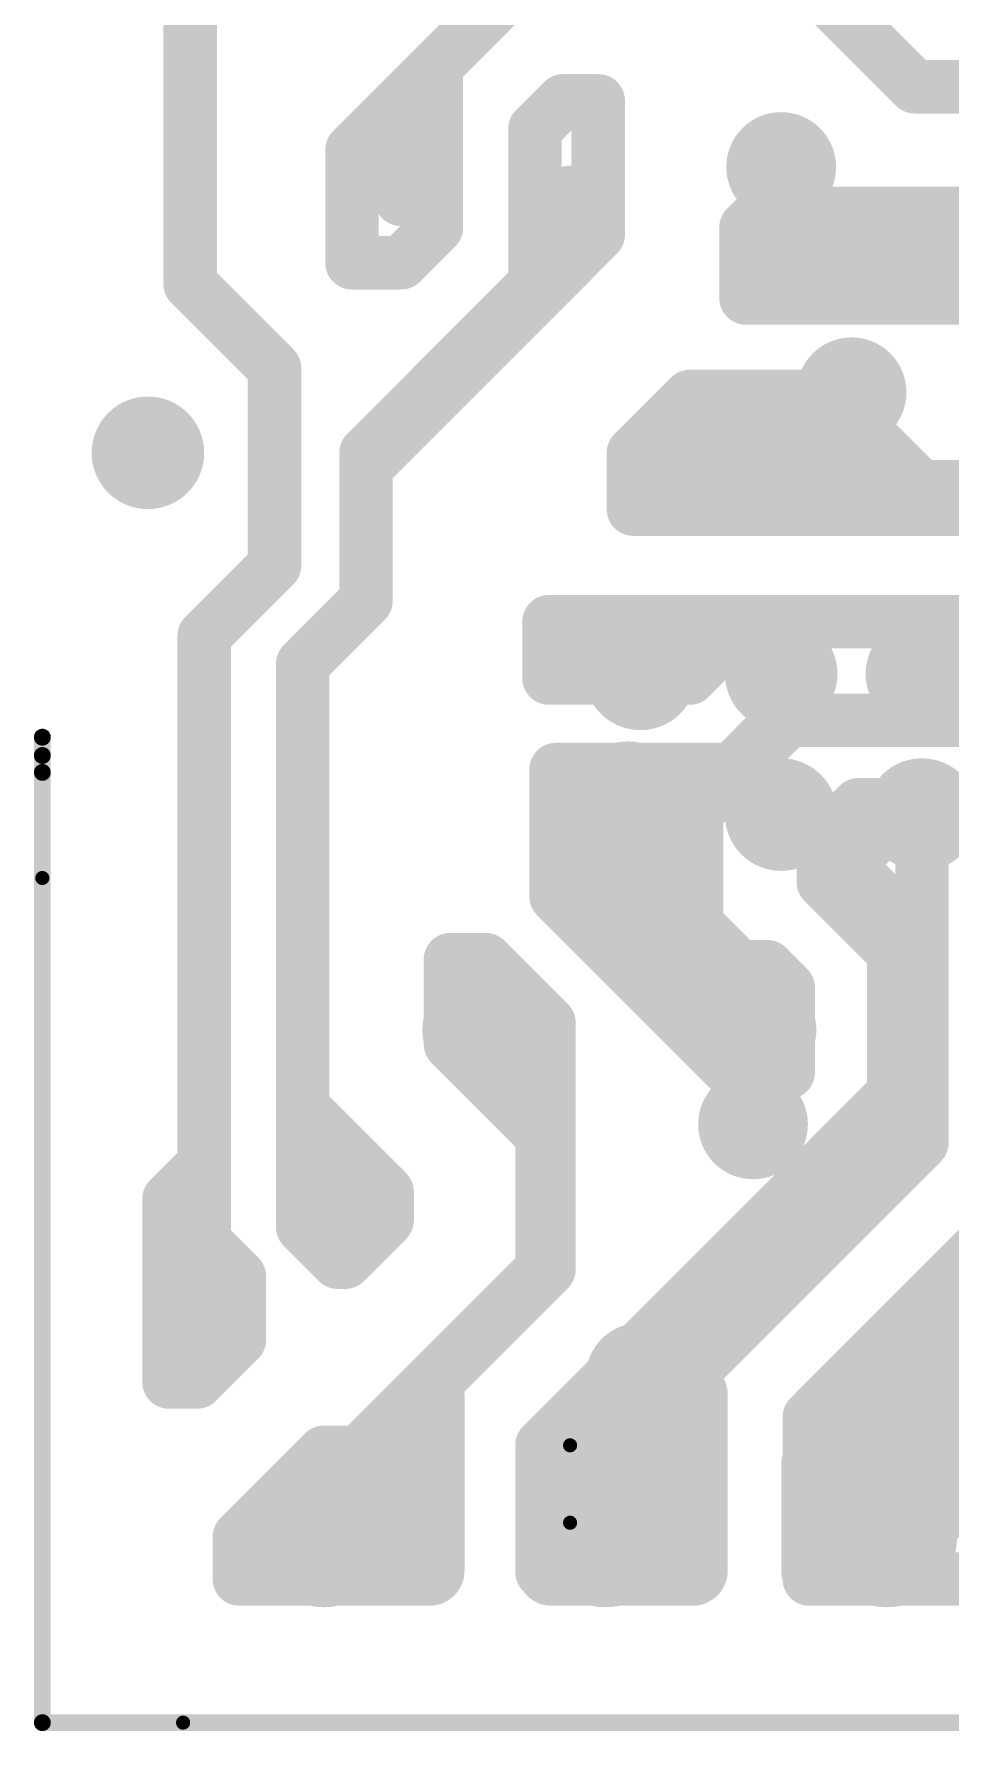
# Model space of a CAD drawing. Extents: x 13 to 23.9, y 0.2 to 11.6.
# Drawn here: x 13.04 to 13.691, y 3.804 to 5.01 of the extents above; entities that cross this region are included whole.
import ezdxf

# ---------------------------------------------------------------- set-up
doc = ezdxf.new("R2010")
doc.units = 0
doc.header["$MEASUREMENT"] = 0
doc.layers.add('BOARD', color=250, linetype='Continuous')
doc.layers.add('BOTTOM', color=250, linetype='Continuous')
doc.layers.get('0').off()

# ---------------------------------------------------------------- blocks, each defined once
blk = doc.blocks.new('UNIT_DISC')
at = {"linetype": 'Continuous', "const_width": 0.5}
blk.add_lwpolyline([(0.25, 0, 1), (-0.25, 0, 1)], format="xyb", close=True, dxfattribs=at)
blk = doc.blocks.new('SHAPE_EL_800_800_0_0_0_0')
at = {"xscale": 0.08, "yscale": 0.08, "zscale": 0.08}
blk.add_blockref('UNIT_DISC', (0, 0), dxfattribs=at)
blk = doc.blocks.new('P_EX80Y80D16A37')
at = {"layer": 'BOTTOM'}
blk.add_blockref('SHAPE_EL_800_800_0_0_0_0', (0, 0), dxfattribs=at)
blk = doc.blocks.new('P_EX80Y80D16A30')
at = {"layer": 'BOTTOM'}
blk.add_blockref('SHAPE_EL_800_800_0_0_0_0', (0, 0), dxfattribs=at)
blk = doc.blocks.new('J103')
for name, p in [('P_EX80Y80D16A30', (13.49, 9.312)), ('P_EX80Y80D16A37', (14.19, 9.312))]:
    blk.add_blockref(name, p)
blk = doc.blocks.new('SHAPE_EL_1000_1000_0_0_0_0')
at = {"xscale": 0.1, "yscale": 0.1, "zscale": 0.1}
blk.add_blockref('UNIT_DISC', (0, 0), dxfattribs=at)
blk = doc.blocks.new('P_EX100Y100D18A11')
at = {"layer": 'BOTTOM'}
blk.add_blockref('SHAPE_EL_1000_1000_0_0_0_0', (0, 0), dxfattribs=at)
blk = doc.blocks.new('P_EX100Y100D18A12')
at = {"layer": 'BOTTOM'}
blk.add_blockref('SHAPE_EL_1000_1000_0_0_0_0', (0, 0), dxfattribs=at)
blk = doc.blocks.new('P_EX100Y100D18A13')
at = {"layer": 'BOTTOM'}
blk.add_blockref('SHAPE_EL_1000_1000_0_0_0_0', (0, 0), dxfattribs=at)
blk = doc.blocks.new('P4')
for name, p in [('P_EX100Y100D18A13', (13.475, 9.087)), ('P_EX100Y100D18A12', (13.675, 9.087)), ('P_EX100Y100D18A11', (13.875, 9.087))]:
    blk.add_blockref(name, p)
blk = doc.blocks.new('P_EX80Y80D16A33')
at = {"layer": 'BOTTOM'}
blk.add_blockref('SHAPE_EL_800_800_0_0_0_0', (0, 0), dxfattribs=at)
blk = doc.blocks.new('P_EX80Y80D16A40')
at = {"layer": 'BOTTOM'}
blk.add_blockref('SHAPE_EL_800_800_0_0_0_0', (0, 0), dxfattribs=at)
blk = doc.blocks.new('R18C')
for name, p in [('P_EX80Y80D16A33', (13.835, 9.856)), ('P_EX80Y80D16A40', (14.235, 9.857))]:
    blk.add_blockref(name, p)
blk = doc.blocks.new('P_EX80Y80D16A39')
at = {"layer": 'BOTTOM'}
blk.add_blockref('SHAPE_EL_800_800_0_0_0_0', (0, 0), dxfattribs=at)
blk = doc.blocks.new('C11D')
for name, p in [('P_EX80Y80D16A40', (13.691, 9.712)), ('P_EX80Y80D16A39', (13.691, 9.612))]:
    blk.add_blockref(name, p)
blk = doc.blocks.new('P_EX80Y80D16A13')
at = {"layer": 'BOTTOM'}
blk.add_blockref('SHAPE_EL_800_800_0_0_0_0', (0, 0), dxfattribs=at)
blk = doc.blocks.new('E')
for name, p in [('P_EX80Y80D16A13', (13.585, 9.447)), ('P_EX80Y80D16A39', (13.785, 9.447))]:
    blk.add_blockref(name, p)
blk = doc.blocks.new('P_EX80Y80D16A3')
at = {"layer": 'BOTTOM'}
blk.add_blockref('SHAPE_EL_800_800_0_0_0_0', (0, 0), dxfattribs=at)
blk = doc.blocks.new('R19C')
for name, p in [('P_EX80Y80D16A33', (13.75, 9.858)), ('P_EX80Y80D16A3', (13.35, 9.857))]:
    blk.add_blockref(name, p)
blk = doc.blocks.new('SHAPE_OV_800_800_0_0_0_0')
at = {"linetype": 'Continuous', "const_width": 0.08}
blk.add_lwpolyline([(0, 0), (0, 0)], dxfattribs=at)
at = {"xscale": 0.08, "yscale": 0.08, "zscale": 0.08}
blk.add_blockref('UNIT_DISC', (0, 0), dxfattribs=at)
blk.add_blockref('UNIT_DISC', (0, 0), dxfattribs=at)
blk = doc.blocks.new('P_OX80Y80D17A')
at = {"layer": 'BOTTOM'}
blk.add_blockref('SHAPE_OV_800_800_0_0_0_0', (0, 0), dxfattribs=at)
blk = doc.blocks.new('CN1')
for p in [(13.7, 9.7), (13.8, 9.7), (13.9, 9.7), (14, 9.7), (14.1, 9.7), (13.7, 9.6), (13.8, 9.6), (13.9, 9.6), (14, 9.6), (14.1, 9.6)]:
    blk.add_blockref('P_OX80Y80D17A', p)
blk = doc.blocks.new('SHAPE_EL_780_780_0_0_0_0')
at = {"xscale": 0.078, "yscale": 0.078, "zscale": 0.078}
blk.add_blockref('UNIT_DISC', (0, 0), dxfattribs=at)
blk = doc.blocks.new('P_EX78Y78D16A')
at = {"layer": 'BOTTOM'}
blk.add_blockref('SHAPE_EL_780_780_0_0_0_0', (0, 0), dxfattribs=at)
blk = doc.blocks.new('J4')
for p in [(13.7, 9.2), (14.1, 9.2)]:
    blk.add_blockref('P_EX78Y78D16A', p)
blk = doc.blocks.new('J6')
for p in [(13.8, 10.06), (14.2, 10.06)]:
    blk.add_blockref('P_EX78Y78D16A', p)
blk = doc.blocks.new('J5')
for p in [(13.78, 9.38), (14.18, 9.38)]:
    blk.add_blockref('P_EX78Y78D16A', p)
blk = doc.blocks.new('R1')
for p in [(13.85, 9.9), (14.25, 9.9)]:
    blk.add_blockref('P_EX78Y78D16A', p)

msp = doc.modelspace()

# ---------------------------------------------------------------- linework, layer by layer
at = {"layer": 'BOARD', "linetype": 'Continuous'}
for points, const_width in [([(13.0457, 4.4851), (13.0457, 4.5101)], 0.012), ([(13.0457, 3.8101), (13.0457, 4.4971)], 0.012), ([(13.0457, 3.8101), (13.0457, 4.4101)], 0.01), ([(13.0457, 3.8101), (13.7457, 3.8101)], 0.012), ([(13.0457, 3.8101), (13.1457, 3.8101)], 0.01)]:
    msp.add_lwpolyline(points, dxfattribs=dict(at, const_width=const_width))
at = {"layer": 'BOTTOM', "linetype": 'Continuous'}
for points, const_width in [([(13.1507, 4.8921), (13.1507, 5.2721)], 0.038), ([(13.1507, 4.8321), (13.1507, 5.0571)], 0.038), ([(13.2657, 4.9271), (13.3707, 5.0321)], 0.038), ([(13.3007, 4.9621), (13.3707, 5.0321)], 0.038), ([(13.6057, 5.0321), (13.6657, 4.9721)], 0.038), ([(13.3257, 4.8721), (13.3257, 4.9771)], 0.038), ([(13.6657, 4.9721), (13.9057, 4.9721)], 0.038), ([(13.3007, 4.8921), (13.3007, 4.9621)], 0.038), ([(13.3957, 4.9421), (13.4157, 4.9621)], 0.038), ([(13.4157, 4.9621), (13.4407, 4.9621)], 0.038), ([(13.4407, 4.9021), (13.4407, 4.9621)], 0.038), ([(13.3957, 4.9371), (13.3957, 4.9421)], 0.038), ([(13.3957, 4.8321), (13.3957, 4.9371)], 0.038), ([(13.2657, 4.8471), (13.2657, 4.9271)], 0.038), ([(13.4407, 4.8671), (13.4407, 4.9321)], 0.038), ([(13.4207, 4.8571), (13.4207, 4.8971)], 0.038), ([(13.5457, 4.8721), (13.5557, 4.8821)], 0.038), ([(13.5557, 4.8821), (13.7907, 4.8821)], 0.038), ([(13.2757, 4.7021), (13.4407, 4.8671)], 0.038), ([(13.3007, 4.8471), (13.3257, 4.8721)], 0.038), ([(13.5457, 4.8221), (13.5457, 4.8721)], 0.038), ([(13.2757, 4.7121), (13.4207, 4.8571)], 0.038), ([(13.5607, 4.8521), (13.7807, 4.8521)], 0.038), ([(13.6707, 4.8561), (13.7707, 4.8561)], 0.05), ([(13.6707, 4.8561), (13.7707, 4.8561)], 0.05), ([(13.6707, 4.8561), (13.7707, 4.8561)], 0.038), ([(13.6707, 4.8561), (13.7707, 4.8561)], 0.038), ([(13.2657, 4.8471), (13.3007, 4.8471)], 0.038), ([(13.2957, 4.8471), (13.3007, 4.8471)], 0.038), ([(13.5767, 4.8451), (13.5927, 4.8291)], 0.038), ([(13.5767, 4.8451), (13.5927, 4.8291)], 0.038), ([(13.1507, 4.8321), (13.2107, 4.7721)], 0.038), ([(13.2757, 4.7121), (13.3957, 4.8321)], 0.038), ([(13.5927, 4.8291), (13.7887, 4.8291)], 0.038), ([(13.5927, 4.8291), (13.7887, 4.8291)], 0.038), ([(13.5457, 4.8221), (13.7907, 4.8221)], 0.038), ([(13.2107, 4.6321), (13.2107, 4.7721)], 0.038), ([(13.4657, 4.7121), (13.5057, 4.7521)], 0.038), ([(13.5057, 4.7521), (13.6057, 4.7521)], 0.038), ([(13.6057, 4.7521), (13.6707, 4.6871)], 0.038), ([(13.2757, 4.6071), (13.2757, 4.7121)], 0.038), ([(13.4657, 4.6721), (13.4657, 4.7121)], 0.038), ([(13.5157, 4.7171), (13.6207, 4.7171)], 0.038), ([(13.4907, 4.6971), (13.6307, 4.6971)], 0.038), ([(13.6387, 4.6881), (13.8007, 4.6881)], 0.038), ([(13.6387, 4.6881), (13.8007, 4.6881)], 0.038), ([(13.4657, 4.6721), (13.8357, 4.6721)], 0.038), ([(13.1607, 4.5821), (13.2107, 4.6321)], 0.038), ([(13.2307, 4.5621), (13.2757, 4.6071)], 0.038), ([(13.4057, 4.5921), (13.6057, 4.5921)], 0.038), ([(13.4057, 4.5521), (13.4057, 4.5921)], 0.038), ([(13.4607, 4.5671), (13.4857, 4.5921)], 0.038), ([(13.4857, 4.5921), (13.6107, 4.5921)], 0.038), ([(13.5057, 4.5521), (13.5407, 4.5871)], 0.038), ([(13.5407, 4.5921), (13.8757, 4.5921)], 0.038), ([(13.1607, 4.0621), (13.1607, 4.5821)], 0.038), ([(13.2307, 4.1821), (13.2307, 4.5621)], 0.038), ([(13.4107, 4.5721), (13.4957, 4.5721)], 0.038), ([(13.4057, 4.5521), (13.5057, 4.5521)], 0.038), ([(13.5157, 4.4621), (13.5757, 4.5221)], 0.038), ([(13.5407, 4.4921), (13.5707, 4.5221)], 0.038), ([(13.5707, 4.5221), (13.6307, 4.5221)], 0.038), ([(13.5757, 4.5221), (13.7307, 4.5221)], 0.038), ([(13.6107, 4.5221), (14.0257, 4.5221)], 0.038), ([(13.4107, 4.3971), (13.4107, 4.4871)], 0.038), ([(13.4107, 4.4871), (13.5357, 4.4871)], 0.038), ([(13.4657, 4.3921), (13.4657, 4.4671)], 0.038), ([(13.4257, 4.4171), (13.4657, 4.4571)], 0.038), ([(13.4657, 4.4621), (13.5157, 4.4621)], 0.038), ([(13.5107, 4.3521), (13.5107, 4.4621)], 0.038), ([(13.6007, 4.4371), (13.6257, 4.4621)], 0.038), ([(13.6257, 4.4621), (13.6707, 4.4621)], 0.038), ([(13.6707, 4.3021), (13.6707, 4.4621)], 0.038), ([(13.4957, 4.3921), (13.4957, 4.4521)], 0.038), ([(13.6207, 4.4221), (13.6407, 4.4421)], 0.038), ([(13.6007, 4.4071), (13.6007, 4.4371)], 0.038), ([(13.4707, 4.4211), (13.4707, 4.4221)], 0.038), ([(13.4707, 4.4211), (13.4707, 4.4221)], 0.038), ([(13.4707, 4.3521), (13.4707, 4.4211)], 0.038), ([(13.4707, 4.3521), (13.4707, 4.4211)], 0.038), ([(13.6207, 4.4171), (13.6207, 4.4221)], 0.038), ([(13.6707, 4.2421), (13.6707, 4.4271)], 0.038), ([(13.4257, 4.4121), (13.4257, 4.4171)], 0.038), ([(13.4257, 4.4121), (13.5557, 4.2821)], 0.038), ([(13.6007, 4.4071), (13.6507, 4.3571)], 0.038), ([(13.6207, 4.4171), (13.6557, 4.3821)], 0.038), ([(13.4107, 4.3971), (13.5357, 4.2721)], 0.038), ([(13.4657, 4.3921), (13.5557, 4.3021)], 0.038), ([(13.4957, 4.3921), (13.5407, 4.3471)], 0.038), ([(13.6557, 4.3021), (13.6557, 4.3821)], 0.038), ([(13.6507, 4.2571), (13.6507, 4.3571)], 0.038), ([(13.2307, 4.2471), (13.2307, 4.3471)], 0.038), ([(13.3357, 4.2921), (13.3357, 4.3521)], 0.038), ([(13.3357, 4.3521), (13.3607, 4.3521)], 0.038), ([(13.3607, 4.3521), (13.4057, 4.3071)], 0.038), ([(13.5407, 4.3471), (13.5607, 4.3471)], 0.038), ([(13.5607, 4.3471), (13.5757, 4.3321)], 0.038), ([(13.6707, 4.2221), (13.6707, 4.3521)], 0.038), ([(13.5757, 4.2721), (13.5757, 4.3321)], 0.038), ([(13.3357, 4.3021), (13.3357, 4.3171)], 0.038), ([(13.3357, 4.3021), (13.4007, 4.2371)], 0.038), ([(13.3607, 4.3021), (13.4007, 4.2621)], 0.038), ([(13.4057, 4.1321), (13.4057, 4.3071)], 0.038), ([(13.3357, 4.2921), (13.4007, 4.2271)], 0.038), ([(13.5557, 4.2821), (13.5607, 4.2821)], 0.038), ([(13.4007, 4.1321), (13.4007, 4.2621)], 0.038), ([(13.5357, 4.2721), (13.5757, 4.2721)], 0.038), ([(13.4007, 4.0071), (13.6507, 4.2571)], 0.038), ([(13.2307, 4.2471), (13.2907, 4.1871)], 0.038), ([(13.4557, 4.0271), (13.6707, 4.2421)], 0.038), ([(13.4007, 4.2221), (13.4007, 4.2271)], 0.038), ([(13.5057, 4.0571), (13.6707, 4.2221)], 0.038), ([(13.1357, 4.1821), (13.1607, 4.2071)], 0.038), ([(13.2307, 4.1621), (13.2307, 4.2071)], 0.038), ([(13.2607, 4.1621), (13.2607, 4.1921)], 0.038), ([(13.1357, 4.0871), (13.1357, 4.1821)], 0.038), ([(13.2307, 4.1821), (13.2607, 4.1521)], 0.038), ([(13.2907, 4.1671), (13.2907, 4.1871)], 0.038), ([(13.5907, 4.0271), (13.7507, 4.1871)], 0.038), ([(13.6557, 4.0671), (13.7657, 4.1771)], 0.038), ([(13.2607, 4.1371), (13.2907, 4.1671)], 0.038), ([(13.4007, 4.1321), (13.4007, 4.1721)], 0.038), ([(13.4557, 4.0171), (13.6057, 4.1671)], 0.038), ([(13.5907, 4.0221), (13.7357, 4.1671)], 0.038), ([(13.1507, 4.0871), (13.1507, 4.1571)], 0.038), ([(13.1607, 4.1521), (13.1857, 4.1271)], 0.038), ([(13.2307, 4.1621), (13.2557, 4.1371)], 0.038), ([(13.2557, 4.1371), (13.2607, 4.1371)], 0.038), ([(13.2557, 3.9871), (13.4007, 4.1321)], 0.038), ([(13.2707, 4.0021), (13.4007, 4.1321)], 0.038), ([(13.2857, 4.0121), (13.4057, 4.1321)], 0.038), ([(13.1857, 4.0821), (13.1857, 4.1271)], 0.038), ([(13.1357, 4.0521), (13.1357, 4.0921)], 0.038), ([(13.1557, 4.0521), (13.1857, 4.0821)], 0.038), ([(13.6857, 3.9571), (13.6857, 4.0721)], 0.038), ([(13.5057, 3.9821), (13.5057, 4.0571)], 0.038), ([(13.5107, 4.0021), (13.5107, 4.0671)], 0.038), ([(13.6557, 3.9371), (13.6557, 4.0671)], 0.038), ([(13.1357, 4.0521), (13.1557, 4.0521)], 0.038), ([(13.3207, 3.9681), (13.3207, 4.0431)], 0.05), ([(13.3207, 3.9681), (13.3207, 4.0431)], 0.05), ([(13.4707, 4.0191), (13.4707, 4.0441)], 0.05), ([(13.4707, 4.0191), (13.4707, 4.0441)], 0.05), ([(13.5077, 3.9181), (13.5077, 4.0431)], 0.05), ([(13.5077, 3.9181), (13.5077, 4.0431)], 0.05), ([(13.6357, 3.9621), (13.6357, 4.0471)], 0.038), ([(13.4457, 3.9561), (13.4457, 4.0311)], 0.05), ([(13.4457, 3.9561), (13.4457, 4.0311)], 0.05), ([(13.4557, 3.9471), (13.4557, 4.0271)], 0.038), ([(13.4707, 3.9181), (13.4707, 4.0191)], 0.05), ([(13.4707, 3.9181), (13.4707, 4.0191)], 0.05), ([(13.5957, 3.9931), (13.6207, 4.0181)], 0.05), ([(13.5957, 3.9931), (13.6207, 4.0181)], 0.05), ([(13.5907, 3.9721), (13.5907, 4.0271)], 0.038), ([(13.5907, 3.9871), (13.5907, 4.0271)], 0.038), ([(13.5907, 3.9871), (13.5907, 4.0221)], 0.038), ([(13.2857, 3.9471), (13.2857, 4.0121)], 0.038), ([(13.4557, 3.9471), (13.4557, 4.0171)], 0.038), ([(13.1857, 3.9421), (13.2457, 4.0021)], 0.038), ([(13.2457, 4.0021), (13.2707, 4.0021)], 0.038), ([(13.2557, 3.9521), (13.2557, 4.0021)], 0.038), ([(13.4007, 3.9621), (13.4007, 4.0071)], 0.038), ([(13.5957, 3.9311), (13.5957, 3.9931)], 0.05), ([(13.5957, 3.9311), (13.5957, 3.9931)], 0.05), ([(13.2557, 3.9421), (13.2557, 3.9871)], 0.038), ([(13.3207, 3.9181), (13.3207, 3.9811)], 0.05), ([(13.3207, 3.9181), (13.3207, 3.9811)], 0.05), ([(13.4207, 3.9521), (13.4207, 4.0071)], 0.01), ([(13.4007, 3.9171), (13.4007, 3.9821)], 0.038), ([(13.5957, 3.9181), (13.5957, 3.9561)], 0.05), ([(13.5957, 3.9181), (13.5957, 3.9561)], 0.05), ([(13.5907, 3.9121), (13.5907, 3.9521)], 0.038), ([(13.1857, 3.9121), (13.1857, 3.9421)], 0.038), ([(13.1957, 3.9181), (13.3207, 3.9181)], 0.05), ([(13.1957, 3.9181), (13.3207, 3.9181)], 0.05), ([(13.4077, 3.9181), (13.4707, 3.9181)], 0.05), ([(13.4077, 3.9181), (13.4707, 3.9181)], 0.05), ([(13.4707, 3.9181), (13.5077, 3.9181)], 0.05), ([(13.4707, 3.9181), (13.5077, 3.9181)], 0.05), ([(13.1857, 3.9121), (13.1907, 3.9121)], 0.038), ([(13.1907, 3.9121), (13.2207, 3.9121)], 0.038), ([(13.5907, 3.9121), (13.7107, 3.9121)], 0.038)]:
    msp.add_lwpolyline(points, dxfattribs=dict(at, const_width=const_width))

# ---------------------------------------------------------------- block references
for name in ['J6', 'R1', 'R19C', 'R18C', 'C11D', 'CN1', 'E', 'J5', 'J103', 'J4', 'P4']:
    msp.add_blockref(name, (-0.2293, -5.1449))
at = {"layer": 'BOARD'}
for p, xscale, yscale, zscale in [((13.0457, 4.5101), 0.01200000000000045, 0.01200000000000045, 0.012), ((13.0457, 4.4971), 0.01200000000000045, 0.01200000000000045, 0.012), ((13.0457, 4.4851), 0.01200000000000045, 0.01200000000000045, 0.012), ((13.0457, 4.4101), 0.009999999999999787, 0.009999999999999787, 0.01), ((13.0457, 3.8101), 0.01200000000000045, 0.01200000000000045, 0.012), ((13.0457, 3.8101), 0.01200000000000045, 0.01200000000000045, 0.012), ((13.0457, 3.8101), 0.009999999999999787, 0.009999999999999787, 0.01), ((13.0457, 3.8101), 0.009999999999999787, 0.009999999999999787, 0.01), ((13.1457, 3.8101), 0.009999999999999787, 0.009999999999999787, 0.01)]:
    msp.add_blockref('UNIT_DISC', p, dxfattribs=dict(at, xscale=xscale, yscale=yscale, zscale=zscale))
at = {"layer": 'BOTTOM'}
for p, xscale, yscale, zscale in [((13.3257, 4.9771), 0.03800000000000026, 0.03800000000000026, 0.038), ((13.6657, 4.9721), 0.03800000000000026, 0.03800000000000026, 0.038), ((13.6657, 4.9721), 0.03800000000000026, 0.03800000000000026, 0.038), ((13.3007, 4.9621), 0.03800000000000026, 0.03800000000000026, 0.038), ((13.3007, 4.9621), 0.03800000000000026, 0.03800000000000026, 0.038), ((13.4157, 4.9621), 0.03800000000000026, 0.03800000000000026, 0.038), ((13.4157, 4.9621), 0.03800000000000026, 0.03800000000000026, 0.038), ((13.4407, 4.9621), 0.03800000000000026, 0.03800000000000026, 0.038), ((13.4407, 4.9621), 0.03800000000000026, 0.03800000000000026, 0.038), ((13.3957, 4.9421), 0.03800000000000026, 0.03800000000000026, 0.038), ((13.3957, 4.9421), 0.03800000000000026, 0.03800000000000026, 0.038), ((13.3957, 4.9371), 0.03800000000000026, 0.03800000000000026, 0.038), ((13.3957, 4.9371), 0.03800000000000026, 0.03800000000000026, 0.038), ((13.2657, 4.9271), 0.03800000000000026, 0.03800000000000026, 0.038), ((13.2657, 4.9271), 0.03800000000000026, 0.03800000000000026, 0.038), ((13.4407, 4.9321), 0.03800000000000026, 0.03800000000000026, 0.038), ((13.4407, 4.9021), 0.03800000000000026, 0.03800000000000026, 0.038), ((13.1507, 4.8921), 0.03800000000000026, 0.03800000000000026, 0.038), ((13.3007, 4.8921), 0.03800000000000026, 0.03800000000000026, 0.038), ((13.4207, 4.8971), 0.03800000000000026, 0.03800000000000026, 0.038), ((13.5557, 4.8821), 0.03800000000000026, 0.03800000000000026, 0.038), ((13.5557, 4.8821), 0.03800000000000026, 0.03800000000000026, 0.038), ((13.3257, 4.8721), 0.03800000000000026, 0.03800000000000026, 0.038), ((13.3257, 4.8721), 0.03800000000000026, 0.03800000000000026, 0.038), ((13.4407, 4.8671), 0.03800000000000026, 0.03800000000000026, 0.038), ((13.4407, 4.8671), 0.03800000000000026, 0.03800000000000026, 0.038), ((13.5457, 4.8721), 0.03800000000000026, 0.03800000000000026, 0.038), ((13.5457, 4.8721), 0.03800000000000026, 0.03800000000000026, 0.038), ((13.4207, 4.8571), 0.03800000000000026, 0.03800000000000026, 0.038), ((13.4207, 4.8571), 0.03800000000000026, 0.03800000000000026, 0.038), ((13.5607, 4.8521), 0.03800000000000026, 0.03800000000000026, 0.038), ((13.6707, 4.8561), 0.05000000000000071, 0.05000000000000071, 0.05), ((13.6707, 4.8561), 0.05000000000000071, 0.05000000000000071, 0.05), ((13.6707, 4.8561), 0.03800000000000026, 0.03800000000000026, 0.038), ((13.6707, 4.8561), 0.03800000000000026, 0.03800000000000026, 0.038), ((13.2657, 4.8471), 0.03800000000000026, 0.03800000000000026, 0.038), ((13.2657, 4.8471), 0.03800000000000026, 0.03800000000000026, 0.038), ((13.2957, 4.8471), 0.03800000000000026, 0.03800000000000026, 0.038), ((13.3007, 4.8471), 0.03800000000000026, 0.03800000000000026, 0.038), ((13.3007, 4.8471), 0.03800000000000026, 0.03800000000000026, 0.038), ((13.3007, 4.8471), 0.03800000000000026, 0.03800000000000026, 0.038), ((13.5767, 4.8451), 0.03800000000000026, 0.03800000000000026, 0.038), ((13.5767, 4.8451), 0.03800000000000026, 0.03800000000000026, 0.038), ((13.1507, 4.8321), 0.03800000000000026, 0.03800000000000026, 0.038), ((13.1507, 4.8321), 0.03800000000000026, 0.03800000000000026, 0.038), ((13.3957, 4.8321), 0.03800000000000026, 0.03800000000000026, 0.038), ((13.3957, 4.8321), 0.03800000000000026, 0.03800000000000026, 0.038), ((13.5927, 4.8291), 0.03800000000000026, 0.03800000000000026, 0.038), ((13.5927, 4.8291), 0.03800000000000026, 0.03800000000000026, 0.038), ((13.5927, 4.8291), 0.03800000000000026, 0.03800000000000026, 0.038), ((13.5927, 4.8291), 0.03800000000000026, 0.03800000000000026, 0.038), ((13.5457, 4.8221), 0.03800000000000026, 0.03800000000000026, 0.038), ((13.5457, 4.8221), 0.03800000000000026, 0.03800000000000026, 0.038), ((13.2107, 4.7721), 0.03800000000000026, 0.03800000000000026, 0.038), ((13.2107, 4.7721), 0.03800000000000026, 0.03800000000000026, 0.038), ((13.5057, 4.7521), 0.03800000000000026, 0.03800000000000026, 0.038), ((13.5057, 4.7521), 0.03800000000000026, 0.03800000000000026, 0.038), ((13.6057, 4.7521), 0.03800000000000026, 0.03800000000000026, 0.038), ((13.6057, 4.7521), 0.03800000000000026, 0.03800000000000026, 0.038), ((13.2757, 4.7121), 0.03800000000000026, 0.03800000000000026, 0.038), ((13.2757, 4.7121), 0.03800000000000026, 0.03800000000000026, 0.038), ((13.2757, 4.7121), 0.03800000000000026, 0.03800000000000026, 0.038), ((13.4657, 4.7121), 0.03800000000000026, 0.03800000000000026, 0.038), ((13.4657, 4.7121), 0.03800000000000026, 0.03800000000000026, 0.038), ((13.5157, 4.7171), 0.03800000000000026, 0.03800000000000026, 0.038), ((13.6207, 4.7171), 0.03800000000000026, 0.03800000000000026, 0.038), ((13.2757, 4.7021), 0.03800000000000026, 0.03800000000000026, 0.038), ((13.4907, 4.6971), 0.03800000000000026, 0.03800000000000026, 0.038), ((13.6307, 4.6971), 0.03800000000000026, 0.03800000000000026, 0.038), ((13.6387, 4.6881), 0.03800000000000026, 0.03800000000000026, 0.038), ((13.6387, 4.6881), 0.03800000000000026, 0.03800000000000026, 0.038), ((13.6707, 4.6871), 0.03800000000000026, 0.03800000000000026, 0.038), ((13.4657, 4.6721), 0.03800000000000026, 0.03800000000000026, 0.038), ((13.4657, 4.6721), 0.03800000000000026, 0.03800000000000026, 0.038), ((13.2107, 4.6321), 0.03800000000000026, 0.03800000000000026, 0.038), ((13.2107, 4.6321), 0.03800000000000026, 0.03800000000000026, 0.038), ((13.2757, 4.6071), 0.03800000000000026, 0.03800000000000026, 0.038), ((13.2757, 4.6071), 0.03800000000000026, 0.03800000000000026, 0.038), ((13.4057, 4.5921), 0.03800000000000026, 0.03800000000000026, 0.038), ((13.4057, 4.5921), 0.03800000000000026, 0.03800000000000026, 0.038), ((13.4857, 4.5921), 0.03800000000000026, 0.03800000000000026, 0.038), ((13.4857, 4.5921), 0.03800000000000026, 0.03800000000000026, 0.038), ((13.5407, 4.5921), 0.03800000000000026, 0.03800000000000026, 0.038), ((13.5407, 4.5871), 0.03800000000000026, 0.03800000000000026, 0.038), ((13.6057, 4.5921), 0.03800000000000026, 0.03800000000000026, 0.038), ((13.6107, 4.5921), 0.03800000000000026, 0.03800000000000026, 0.038), ((13.1607, 4.5821), 0.03800000000000026, 0.03800000000000026, 0.038), ((13.1607, 4.5821), 0.03800000000000026, 0.03800000000000026, 0.038), ((13.2307, 4.5621), 0.03800000000000026, 0.03800000000000026, 0.038), ((13.2307, 4.5621), 0.03800000000000026, 0.03800000000000026, 0.038), ((13.4107, 4.5721), 0.03800000000000026, 0.03800000000000026, 0.038), ((13.4607, 4.5671), 0.03800000000000026, 0.03800000000000026, 0.038), ((13.4957, 4.5721), 0.03800000000000026, 0.03800000000000026, 0.038), ((13.4057, 4.5521), 0.03800000000000026, 0.03800000000000026, 0.038), ((13.4057, 4.5521), 0.03800000000000026, 0.03800000000000026, 0.038), ((13.5057, 4.5521), 0.03800000000000026, 0.03800000000000026, 0.038), ((13.5057, 4.5521), 0.03800000000000026, 0.03800000000000026, 0.038), ((13.5707, 4.5221), 0.03800000000000026, 0.03800000000000026, 0.038), ((13.5707, 4.5221), 0.03800000000000026, 0.03800000000000026, 0.038), ((13.5757, 4.5221), 0.03800000000000026, 0.03800000000000026, 0.038), ((13.5757, 4.5221), 0.03800000000000026, 0.03800000000000026, 0.038), ((13.6107, 4.5221), 0.03800000000000026, 0.03800000000000026, 0.038), ((13.6307, 4.5221), 0.03800000000000026, 0.03800000000000026, 0.038), ((13.5407, 4.4921), 0.03800000000000026, 0.03800000000000026, 0.038), ((13.4107, 4.4871), 0.03800000000000026, 0.03800000000000026, 0.038), ((13.4107, 4.4871), 0.03800000000000026, 0.03800000000000026, 0.038), ((13.5357, 4.4871), 0.03800000000000026, 0.03800000000000026, 0.038), ((13.4657, 4.4671), 0.03800000000000026, 0.03800000000000026, 0.038), ((13.4657, 4.4621), 0.03800000000000026, 0.03800000000000026, 0.038), ((13.4657, 4.4571), 0.03800000000000026, 0.03800000000000026, 0.038), ((13.5107, 4.4621), 0.03800000000000026, 0.03800000000000026, 0.038), ((13.5157, 4.4621), 0.03800000000000026, 0.03800000000000026, 0.038), ((13.5157, 4.4621), 0.03800000000000026, 0.03800000000000026, 0.038), ((13.6257, 4.4621), 0.03800000000000026, 0.03800000000000026, 0.038), ((13.6257, 4.4621), 0.03800000000000026, 0.03800000000000026, 0.038), ((13.6707, 4.4621), 0.03800000000000026, 0.03800000000000026, 0.038), ((13.6707, 4.4621), 0.03800000000000026, 0.03800000000000026, 0.038), ((13.4957, 4.4521), 0.03800000000000026, 0.03800000000000026, 0.038), ((13.6407, 4.4421), 0.03800000000000026, 0.03800000000000026, 0.038), ((13.6007, 4.4371), 0.03800000000000026, 0.03800000000000026, 0.038), ((13.6007, 4.4371), 0.03800000000000026, 0.03800000000000026, 0.038), ((13.4707, 4.4221), 0.03800000000000026, 0.03800000000000026, 0.038), ((13.4707, 4.4221), 0.03800000000000026, 0.03800000000000026, 0.038), ((13.4707, 4.4211), 0.03800000000000026, 0.03800000000000026, 0.038), ((13.4707, 4.4211), 0.03800000000000026, 0.03800000000000026, 0.038), ((13.4707, 4.4211), 0.03800000000000026, 0.03800000000000026, 0.038), ((13.4707, 4.4211), 0.03800000000000026, 0.03800000000000026, 0.038), ((13.6207, 4.4221), 0.03800000000000026, 0.03800000000000026, 0.038), ((13.6207, 4.4221), 0.03800000000000026, 0.03800000000000026, 0.038), ((13.6707, 4.4271), 0.03800000000000026, 0.03800000000000026, 0.038), ((13.4257, 4.4171), 0.03800000000000026, 0.03800000000000026, 0.038), ((13.4257, 4.4171), 0.03800000000000026, 0.03800000000000026, 0.038), ((13.4257, 4.4121), 0.03800000000000026, 0.03800000000000026, 0.038), ((13.4257, 4.4121), 0.03800000000000026, 0.03800000000000026, 0.038), ((13.6007, 4.4071), 0.03800000000000026, 0.03800000000000026, 0.038), ((13.6007, 4.4071), 0.03800000000000026, 0.03800000000000026, 0.038), ((13.6207, 4.4171), 0.03800000000000026, 0.03800000000000026, 0.038), ((13.6207, 4.4171), 0.03800000000000026, 0.03800000000000026, 0.038), ((13.4107, 4.3971), 0.03800000000000026, 0.03800000000000026, 0.038), ((13.4107, 4.3971), 0.03800000000000026, 0.03800000000000026, 0.038), ((13.4657, 4.3921), 0.03800000000000026, 0.03800000000000026, 0.038), ((13.4657, 4.3921), 0.03800000000000026, 0.03800000000000026, 0.038), ((13.4957, 4.3921), 0.03800000000000026, 0.03800000000000026, 0.038), ((13.4957, 4.3921), 0.03800000000000026, 0.03800000000000026, 0.038), ((13.6557, 4.3821), 0.03800000000000026, 0.03800000000000026, 0.038), ((13.6557, 4.3821), 0.03800000000000026, 0.03800000000000026, 0.038), ((13.6507, 4.3571), 0.03800000000000026, 0.03800000000000026, 0.038), ((13.6507, 4.3571), 0.03800000000000026, 0.03800000000000026, 0.038), ((13.2307, 4.3471), 0.03800000000000026, 0.03800000000000026, 0.038), ((13.3357, 4.3521), 0.03800000000000026, 0.03800000000000026, 0.038), ((13.3357, 4.3521), 0.03800000000000026, 0.03800000000000026, 0.038), ((13.3607, 4.3521), 0.03800000000000026, 0.03800000000000026, 0.038), ((13.3607, 4.3521), 0.03800000000000026, 0.03800000000000026, 0.038), ((13.4707, 4.3521), 0.03800000000000026, 0.03800000000000026, 0.038), ((13.4707, 4.3521), 0.03800000000000026, 0.03800000000000026, 0.038), ((13.5107, 4.3521), 0.03800000000000026, 0.03800000000000026, 0.038), ((13.5407, 4.3471), 0.03800000000000026, 0.03800000000000026, 0.038), ((13.5407, 4.3471), 0.03800000000000026, 0.03800000000000026, 0.038), ((13.5607, 4.3471), 0.03800000000000026, 0.03800000000000026, 0.038), ((13.5607, 4.3471), 0.03800000000000026, 0.03800000000000026, 0.038), ((13.6707, 4.3521), 0.03800000000000026, 0.03800000000000026, 0.038), ((13.5757, 4.3321), 0.03800000000000026, 0.03800000000000026, 0.038), ((13.5757, 4.3321), 0.03800000000000026, 0.03800000000000026, 0.038), ((13.3357, 4.3171), 0.03800000000000026, 0.03800000000000026, 0.038), ((13.3357, 4.3021), 0.03800000000000026, 0.03800000000000026, 0.038), ((13.3357, 4.3021), 0.03800000000000026, 0.03800000000000026, 0.038), ((13.3607, 4.3021), 0.03800000000000026, 0.03800000000000026, 0.038), ((13.4057, 4.3071), 0.03800000000000026, 0.03800000000000026, 0.038), ((13.4057, 4.3071), 0.03800000000000026, 0.03800000000000026, 0.038), ((13.5557, 4.3021), 0.03800000000000026, 0.03800000000000026, 0.038), ((13.6557, 4.3021), 0.03800000000000026, 0.03800000000000026, 0.038), ((13.6707, 4.3021), 0.03800000000000026, 0.03800000000000026, 0.038), ((13.3357, 4.2921), 0.03800000000000026, 0.03800000000000026, 0.038), ((13.3357, 4.2921), 0.03800000000000026, 0.03800000000000026, 0.038), ((13.5557, 4.2821), 0.03800000000000026, 0.03800000000000026, 0.038), ((13.5557, 4.2821), 0.03800000000000026, 0.03800000000000026, 0.038), ((13.5607, 4.2821), 0.03800000000000026, 0.03800000000000026, 0.038), ((13.4007, 4.2621), 0.03800000000000026, 0.03800000000000026, 0.038), ((13.4007, 4.2621), 0.03800000000000026, 0.03800000000000026, 0.038), ((13.5357, 4.2721), 0.03800000000000026, 0.03800000000000026, 0.038), ((13.5357, 4.2721), 0.03800000000000026, 0.03800000000000026, 0.038), ((13.5757, 4.2721), 0.03800000000000026, 0.03800000000000026, 0.038), ((13.5757, 4.2721), 0.03800000000000026, 0.03800000000000026, 0.038), ((13.6507, 4.2571), 0.03800000000000026, 0.03800000000000026, 0.038), ((13.6507, 4.2571), 0.03800000000000026, 0.03800000000000026, 0.038), ((13.2307, 4.2471), 0.03800000000000026, 0.03800000000000026, 0.038), ((13.2307, 4.2471), 0.03800000000000026, 0.03800000000000026, 0.038), ((13.4007, 4.2371), 0.03800000000000026, 0.03800000000000026, 0.038), ((13.6707, 4.2421), 0.03800000000000026, 0.03800000000000026, 0.038), ((13.6707, 4.2421), 0.03800000000000026, 0.03800000000000026, 0.038), ((13.4007, 4.2271), 0.03800000000000026, 0.03800000000000026, 0.038), ((13.4007, 4.2271), 0.03800000000000026, 0.03800000000000026, 0.038), ((13.4007, 4.2221), 0.03800000000000026, 0.03800000000000026, 0.038), ((13.6707, 4.2221), 0.03800000000000026, 0.03800000000000026, 0.038), ((13.6707, 4.2221), 0.03800000000000026, 0.03800000000000026, 0.038), ((13.1607, 4.2071), 0.03800000000000026, 0.03800000000000026, 0.038), ((13.2307, 4.2071), 0.03800000000000026, 0.03800000000000026, 0.038), ((13.2607, 4.1921), 0.03800000000000026, 0.03800000000000026, 0.038), ((13.1357, 4.1821), 0.03800000000000026, 0.03800000000000026, 0.038), ((13.1357, 4.1821), 0.03800000000000026, 0.03800000000000026, 0.038), ((13.2307, 4.1821), 0.03800000000000026, 0.03800000000000026, 0.038), ((13.2307, 4.1821), 0.03800000000000026, 0.03800000000000026, 0.038), ((13.2907, 4.1871), 0.03800000000000026, 0.03800000000000026, 0.038), ((13.2907, 4.1871), 0.03800000000000026, 0.03800000000000026, 0.038), ((13.2907, 4.1671), 0.03800000000000026, 0.03800000000000026, 0.038), ((13.2907, 4.1671), 0.03800000000000026, 0.03800000000000026, 0.038), ((13.4007, 4.1721), 0.03800000000000026, 0.03800000000000026, 0.038), ((13.6057, 4.1671), 0.03800000000000026, 0.03800000000000026, 0.038), ((13.1507, 4.1571), 0.03800000000000026, 0.03800000000000026, 0.038), ((13.1607, 4.1521), 0.03800000000000026, 0.03800000000000026, 0.038), ((13.2307, 4.1621), 0.03800000000000026, 0.03800000000000026, 0.038), ((13.2307, 4.1621), 0.03800000000000026, 0.03800000000000026, 0.038), ((13.2607, 4.1621), 0.03800000000000026, 0.03800000000000026, 0.038), ((13.2607, 4.1521), 0.03800000000000026, 0.03800000000000026, 0.038), ((13.2557, 4.1371), 0.03800000000000026, 0.03800000000000026, 0.038), ((13.2557, 4.1371), 0.03800000000000026, 0.03800000000000026, 0.038), ((13.2607, 4.1371), 0.03800000000000026, 0.03800000000000026, 0.038), ((13.2607, 4.1371), 0.03800000000000026, 0.03800000000000026, 0.038), ((13.4007, 4.1321), 0.03800000000000026, 0.03800000000000026, 0.038), ((13.4007, 4.1321), 0.03800000000000026, 0.03800000000000026, 0.038), ((13.4007, 4.1321), 0.03800000000000026, 0.03800000000000026, 0.038), ((13.4007, 4.1321), 0.03800000000000026, 0.03800000000000026, 0.038), ((13.4057, 4.1321), 0.03800000000000026, 0.03800000000000026, 0.038), ((13.4057, 4.1321), 0.03800000000000026, 0.03800000000000026, 0.038), ((13.1857, 4.1271), 0.03800000000000026, 0.03800000000000026, 0.038), ((13.1857, 4.1271), 0.03800000000000026, 0.03800000000000026, 0.038), ((13.1357, 4.0921), 0.03800000000000026, 0.03800000000000026, 0.038), ((13.1357, 4.0871), 0.03800000000000026, 0.03800000000000026, 0.038), ((13.1507, 4.0871), 0.03800000000000026, 0.03800000000000026, 0.038), ((13.1857, 4.0821), 0.03800000000000026, 0.03800000000000026, 0.038), ((13.1857, 4.0821), 0.03800000000000026, 0.03800000000000026, 0.038), ((13.6857, 4.0721), 0.03800000000000026, 0.03800000000000026, 0.038), ((13.1607, 4.0621), 0.03800000000000026, 0.03800000000000026, 0.038), ((13.5057, 4.0571), 0.03800000000000026, 0.03800000000000026, 0.038), ((13.5057, 4.0571), 0.03800000000000026, 0.03800000000000026, 0.038), ((13.5107, 4.0671), 0.03800000000000026, 0.03800000000000026, 0.038), ((13.6557, 4.0671), 0.03800000000000026, 0.03800000000000026, 0.038), ((13.6557, 4.0671), 0.03800000000000026, 0.03800000000000026, 0.038), ((13.1357, 4.0521), 0.03800000000000026, 0.03800000000000026, 0.038), ((13.1357, 4.0521), 0.03800000000000026, 0.03800000000000026, 0.038), ((13.1557, 4.0521), 0.03800000000000026, 0.03800000000000026, 0.038), ((13.1557, 4.0521), 0.03800000000000026, 0.03800000000000026, 0.038), ((13.3207, 4.0431), 0.05000000000000071, 0.05000000000000071, 0.05), ((13.3207, 4.0431), 0.05000000000000071, 0.05000000000000071, 0.05), ((13.4707, 4.0441), 0.05000000000000071, 0.05000000000000071, 0.05), ((13.4707, 4.0441), 0.05000000000000071, 0.05000000000000071, 0.05), ((13.5077, 4.0431), 0.05000000000000071, 0.05000000000000071, 0.05), ((13.5077, 4.0431), 0.05000000000000071, 0.05000000000000071, 0.05), ((13.6357, 4.0471), 0.03800000000000026, 0.03800000000000026, 0.038), ((13.4457, 4.0311), 0.05000000000000071, 0.05000000000000071, 0.05), ((13.4457, 4.0311), 0.05000000000000071, 0.05000000000000071, 0.05), ((13.4557, 4.0271), 0.03800000000000026, 0.03800000000000026, 0.038), ((13.4557, 4.0271), 0.03800000000000026, 0.03800000000000026, 0.038), ((13.4707, 4.0191), 0.05000000000000071, 0.05000000000000071, 0.05), ((13.4707, 4.0191), 0.05000000000000071, 0.05000000000000071, 0.05), ((13.4707, 4.0191), 0.05000000000000071, 0.05000000000000071, 0.05), ((13.4707, 4.0191), 0.05000000000000071, 0.05000000000000071, 0.05), ((13.5907, 4.0271), 0.03800000000000026, 0.03800000000000026, 0.038), ((13.5907, 4.0271), 0.03800000000000026, 0.03800000000000026, 0.038), ((13.5907, 4.0271), 0.03800000000000026, 0.03800000000000026, 0.038), ((13.5907, 4.0221), 0.03800000000000026, 0.03800000000000026, 0.038), ((13.5907, 4.0221), 0.03800000000000026, 0.03800000000000026, 0.038), ((13.6207, 4.0181), 0.05000000000000071, 0.05000000000000071, 0.05), ((13.6207, 4.0181), 0.05000000000000071, 0.05000000000000071, 0.05), ((13.2857, 4.0121), 0.03800000000000026, 0.03800000000000026, 0.038), ((13.2857, 4.0121), 0.03800000000000026, 0.03800000000000026, 0.038), ((13.4557, 4.0171), 0.03800000000000026, 0.03800000000000026, 0.038), ((13.4557, 4.0171), 0.03800000000000026, 0.03800000000000026, 0.038), ((13.2457, 4.0021), 0.03800000000000026, 0.03800000000000026, 0.038), ((13.2457, 4.0021), 0.03800000000000026, 0.03800000000000026, 0.038), ((13.2557, 4.0021), 0.03800000000000026, 0.03800000000000026, 0.038), ((13.2707, 4.0021), 0.03800000000000026, 0.03800000000000026, 0.038), ((13.2707, 4.0021), 0.03800000000000026, 0.03800000000000026, 0.038), ((13.4007, 4.0071), 0.03800000000000026, 0.03800000000000026, 0.038), ((13.4007, 4.0071), 0.03800000000000026, 0.03800000000000026, 0.038), ((13.5107, 4.0021), 0.03800000000000026, 0.03800000000000026, 0.038), ((13.5957, 3.9931), 0.05000000000000071, 0.05000000000000071, 0.05), ((13.5957, 3.9931), 0.05000000000000071, 0.05000000000000071, 0.05), ((13.5957, 3.9931), 0.05000000000000071, 0.05000000000000071, 0.05), ((13.5957, 3.9931), 0.05000000000000071, 0.05000000000000071, 0.05), ((13.2557, 3.9871), 0.03800000000000026, 0.03800000000000026, 0.038), ((13.2557, 3.9871), 0.03800000000000026, 0.03800000000000026, 0.038), ((13.3207, 3.9811), 0.05000000000000071, 0.05000000000000071, 0.05), ((13.3207, 3.9811), 0.05000000000000071, 0.05000000000000071, 0.05), ((13.4207, 4.0071), 0.009999999999999787, 0.009999999999999787, 0.01), ((13.5907, 3.9871), 0.03800000000000026, 0.03800000000000026, 0.038), ((13.5907, 3.9871), 0.03800000000000026, 0.03800000000000026, 0.038), ((13.3207, 3.9681), 0.05000000000000071, 0.05000000000000071, 0.05), ((13.3207, 3.9681), 0.05000000000000071, 0.05000000000000071, 0.05), ((13.4007, 3.9821), 0.03800000000000026, 0.03800000000000026, 0.038), ((13.5057, 3.9821), 0.03800000000000026, 0.03800000000000026, 0.038), ((13.5907, 3.9721), 0.03800000000000026, 0.03800000000000026, 0.038), ((13.4007, 3.9621), 0.03800000000000026, 0.03800000000000026, 0.038), ((13.4457, 3.9561), 0.05000000000000071, 0.05000000000000071, 0.05), ((13.4457, 3.9561), 0.05000000000000071, 0.05000000000000071, 0.05), ((13.5957, 3.9561), 0.05000000000000071, 0.05000000000000071, 0.05), ((13.5957, 3.9561), 0.05000000000000071, 0.05000000000000071, 0.05), ((13.6357, 3.9621), 0.03800000000000026, 0.03800000000000026, 0.038), ((13.2557, 3.9521), 0.03800000000000026, 0.03800000000000026, 0.038), ((13.2857, 3.9471), 0.03800000000000026, 0.03800000000000026, 0.038), ((13.4557, 3.9471), 0.03800000000000026, 0.03800000000000026, 0.038), ((13.4557, 3.9471), 0.03800000000000026, 0.03800000000000026, 0.038), ((13.5907, 3.9521), 0.03800000000000026, 0.03800000000000026, 0.038), ((13.6857, 3.9571), 0.03800000000000026, 0.03800000000000026, 0.038), ((13.1857, 3.9421), 0.03800000000000026, 0.03800000000000026, 0.038), ((13.1857, 3.9421), 0.03800000000000026, 0.03800000000000026, 0.038), ((13.2557, 3.9421), 0.03800000000000026, 0.03800000000000026, 0.038), ((13.4207, 3.9521), 0.009999999999999787, 0.009999999999999787, 0.01), ((13.5957, 3.9311), 0.05000000000000071, 0.05000000000000071, 0.05), ((13.5957, 3.9311), 0.05000000000000071, 0.05000000000000071, 0.05), ((13.6557, 3.9371), 0.03800000000000026, 0.03800000000000026, 0.038), ((13.1957, 3.9181), 0.05000000000000071, 0.05000000000000071, 0.05), ((13.1957, 3.9181), 0.05000000000000071, 0.05000000000000071, 0.05), ((13.3207, 3.9181), 0.05000000000000071, 0.05000000000000071, 0.05), ((13.3207, 3.9181), 0.05000000000000071, 0.05000000000000071, 0.05), ((13.3207, 3.9181), 0.05000000000000071, 0.05000000000000071, 0.05), ((13.3207, 3.9181), 0.05000000000000071, 0.05000000000000071, 0.05), ((13.4077, 3.9181), 0.05000000000000071, 0.05000000000000071, 0.05), ((13.4077, 3.9181), 0.05000000000000071, 0.05000000000000071, 0.05), ((13.4707, 3.9181), 0.05000000000000071, 0.05000000000000071, 0.05), ((13.4707, 3.9181), 0.05000000000000071, 0.05000000000000071, 0.05), ((13.4707, 3.9181), 0.05000000000000071, 0.05000000000000071, 0.05), ((13.4707, 3.9181), 0.05000000000000071, 0.05000000000000071, 0.05), ((13.4707, 3.9181), 0.05000000000000071, 0.05000000000000071, 0.05), ((13.4707, 3.9181), 0.05000000000000071, 0.05000000000000071, 0.05), ((13.5077, 3.9181), 0.05000000000000071, 0.05000000000000071, 0.05), ((13.5077, 3.9181), 0.05000000000000071, 0.05000000000000071, 0.05), ((13.5077, 3.9181), 0.05000000000000071, 0.05000000000000071, 0.05), ((13.5077, 3.9181), 0.05000000000000071, 0.05000000000000071, 0.05), ((13.5957, 3.9181), 0.05000000000000071, 0.05000000000000071, 0.05), ((13.5957, 3.9181), 0.05000000000000071, 0.05000000000000071, 0.05), ((13.1857, 3.9121), 0.03800000000000026, 0.03800000000000026, 0.038), ((13.1857, 3.9121), 0.03800000000000026, 0.03800000000000026, 0.038), ((13.1907, 3.9121), 0.03800000000000026, 0.03800000000000026, 0.038), ((13.1907, 3.9121), 0.03800000000000026, 0.03800000000000026, 0.038), ((13.2207, 3.9121), 0.03800000000000026, 0.03800000000000026, 0.038), ((13.4007, 3.9171), 0.03800000000000026, 0.03800000000000026, 0.038), ((13.5907, 3.9121), 0.03800000000000026, 0.03800000000000026, 0.038), ((13.5907, 3.9121), 0.03800000000000026, 0.03800000000000026, 0.038)]:
    msp.add_blockref('UNIT_DISC', p, dxfattribs=dict(at, xscale=xscale, yscale=yscale, zscale=zscale))

doc.saveas('drawing.dxf')
